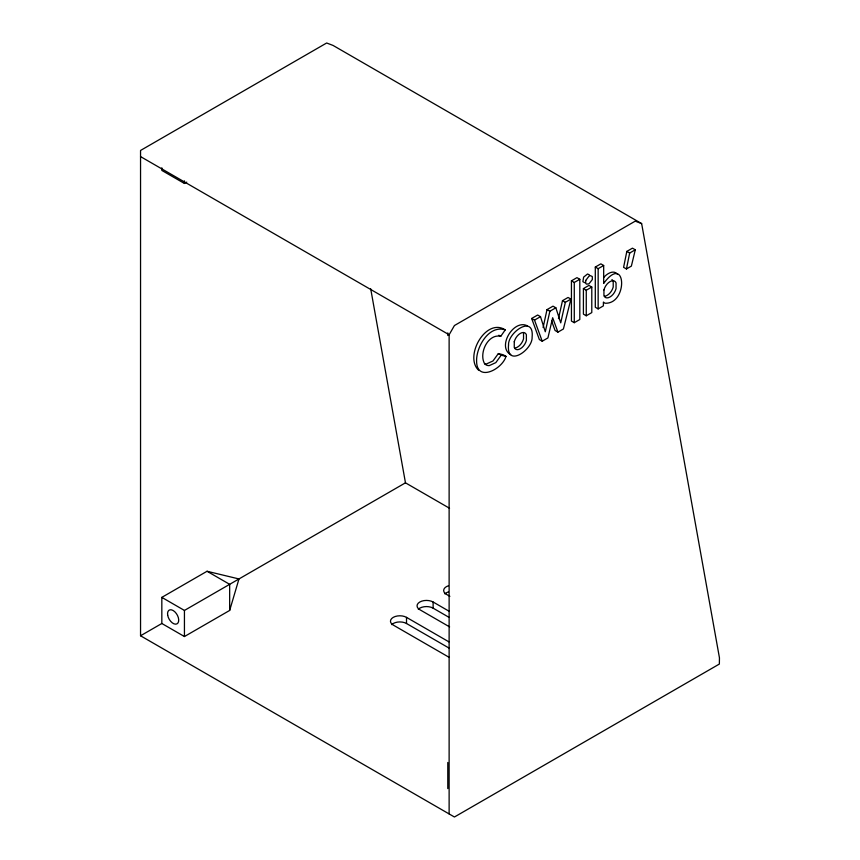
<?xml version="1.0" encoding="UTF-8"?>
<svg xmlns="http://www.w3.org/2000/svg" width="860" height="860" viewBox="0 0 860 860"><rect width="100%" height="100%" fill="white"/><g stroke="black" fill="none" stroke-linecap="round" stroke-linejoin="round"><path stroke-width="1.29" d="M626.822 251.41L623.597 267.32L626.446 268.954L631.369 266.106L635.293 249.798L632.444 248.164L626.822 251.41L629.67 253.044L635.293 249.798M626.446 268.954L629.67 253.044M543.101 327.52L547.014 309.621L553.001 306.16L555.85 307.794L560.731 322.855L565.342 302.322L570.911 299.097L568.073 297.463L562.494 300.677L558.462 318.651M555.85 307.794L549.852 311.255L545.294 331.767L540.499 316.663L537.661 315.018L531.673 318.479L539.37 339.571L542.208 341.216L547.917 337.915L552.668 317.727L557.925 332.143L563.408 328.971L570.911 299.097M229.663 610.439L238.972 578.952L207.045 571.266L161.83 597.378L161.83 623.489L184.438 636.54L229.663 610.439L229.663 584.327L207.045 571.266M505.992 356.384L501.197 355.212L495.822 362.619L489.286 365.597A15.018 8.675 -60 0 1 484.449 363.425C478.773 352.998 488.104 333.411 500.735 336.325L505.25 329.885C489.233 324.639 476.537 346.3 476.59 360.426C476.182 382.979 502.39 369.284 505.992 356.384L503.143 354.739L498.348 353.567L492.984 360.974L486.438 363.952A15.018 8.675 -60 0 1 484.535 363.791M449.124 813.925L449.124 334.755L454.435 325.531L635.239 221.149L641.646 223.6L719.454 657.857L719.358 664.049L454.435 817L140.546 635.776L140.546 150.457L326.66 43L333.067 45.44L641.646 223.6M603.602 277.64C606.633 273.91 613.416 269.352 617.458 274.168M161.83 167.807L161.83 170.42L184.438 183.47L186.76 182.137M571.438 280.833L576.963 277.64L579.812 279.274L579.812 319.501L574.276 322.693L571.438 321.06L571.438 280.833L574.276 282.467L579.812 279.274M595.303 267.051L600.839 263.859L603.677 265.493L603.677 283.435C626.306 252.378 628.434 304.558 604.903 303.214L603.397 302.053L603.397 305.88L598.151 308.912L595.303 307.278L595.303 267.051L598.151 268.685L603.677 265.493M583.413 288.594L588.949 285.412L591.788 287.046L591.788 312.588L586.262 315.781L583.413 314.137L583.413 288.594L586.262 290.239L591.788 287.046M531.673 318.479L534.511 320.113L540.499 316.663M140.546 635.776L161.83 623.489M161.83 597.378L184.438 610.439L405.469 482.825L449.554 508.271M584.746 282.704L582.886 281.682L583.628 277.124L587.541 273.985L589.476 274.921M510.711 354.642C496.661 347.01 513.775 318.565 527.449 325.886M562.494 300.677L565.342 302.322M547.014 309.621L549.852 311.255M557.925 332.143L555.076 330.498L551.572 320.887M505.25 329.885C485.9 317.211 463.916 356.535 478.612 370.208M498.843 335.228L500.735 336.325M498.348 353.567L501.197 355.212M140.546 156.595L449.124 334.755M449.855 596.324L446.415 594.335A9.406 5.429 0 0 1 448.361 585.789M449.608 626.897L419.809 609.697A9.406 5.429 0 0 1 419.809 602.011A9.406 5.429 0 0 1 433.117 602.011L449.156 611.277M418.315 609.278A9.406 5.429 0 0 1 433.117 608.16L449.156 617.416M449.361 657.47L393.213 625.048A9.406 5.429 0 0 1 393.213 617.372A9.406 5.429 0 0 1 406.511 617.372L448.909 641.85M391.719 624.639A9.406 5.429 0 0 1 406.511 623.511L448.909 647.988M534.511 320.113L542.208 341.216M370.703 288.799L405.469 482.825M523.536 333.067L523.536 338.818A8.912 5.149 -60 0 1 517.473 347.096A8.912 5.149 -60 0 1 514.753 348.031M598.151 268.685L598.151 308.912M586.262 290.239L586.262 315.781M574.276 282.467L574.276 322.693M447.791 332.906L447.791 335.518M447.791 762.476L447.791 788.588M433.117 602.011L433.117 608.16M406.511 617.372L406.511 623.511M184.438 180.858L184.438 183.47M184.438 610.439L184.438 636.54M611.922 279.597A8.912 5.149 -60 0 1 613.212 281.295L613.212 287.046A8.912 5.149 -60 0 1 607.149 295.324A8.912 5.149 -60 0 1 604.429 296.259M444.921 593.927A9.406 5.429 0 0 1 448.361 591.938M508.529 345C506.26 368.155 532.759 349.837 532.114 337.163C534.372 314.007 507.884 332.325 508.529 345M514.259 341.71L514.259 347.451A8.912 5.149 -60 0 0 520.322 348.741A8.912 5.149 -60 0 0 526.385 340.452L526.374 334.712A8.912 5.149 -60 0 0 520.322 333.422A8.912 5.149 -60 0 0 514.259 341.71M603.935 289.938L603.935 295.679A8.912 5.149 -60 0 0 609.987 296.969A8.912 5.149 -60 0 0 616.05 288.68L616.05 282.94A8.912 5.149 -60 0 0 609.987 281.65A8.912 5.149 -60 0 0 603.935 289.938M585.725 280.435L585.725 283.316L586.466 284.133L588.982 283.832L592.314 279.586L592.314 276.565L590.379 275.63L588.982 276.167L585.725 280.435M167.678 615.19A7.901 4.558 60 0 0 176.902 623.898A7.901 4.558 60 0 0 174.827 611.793A7.901 4.558 60 0 0 167.678 615.19"/></g></svg>
